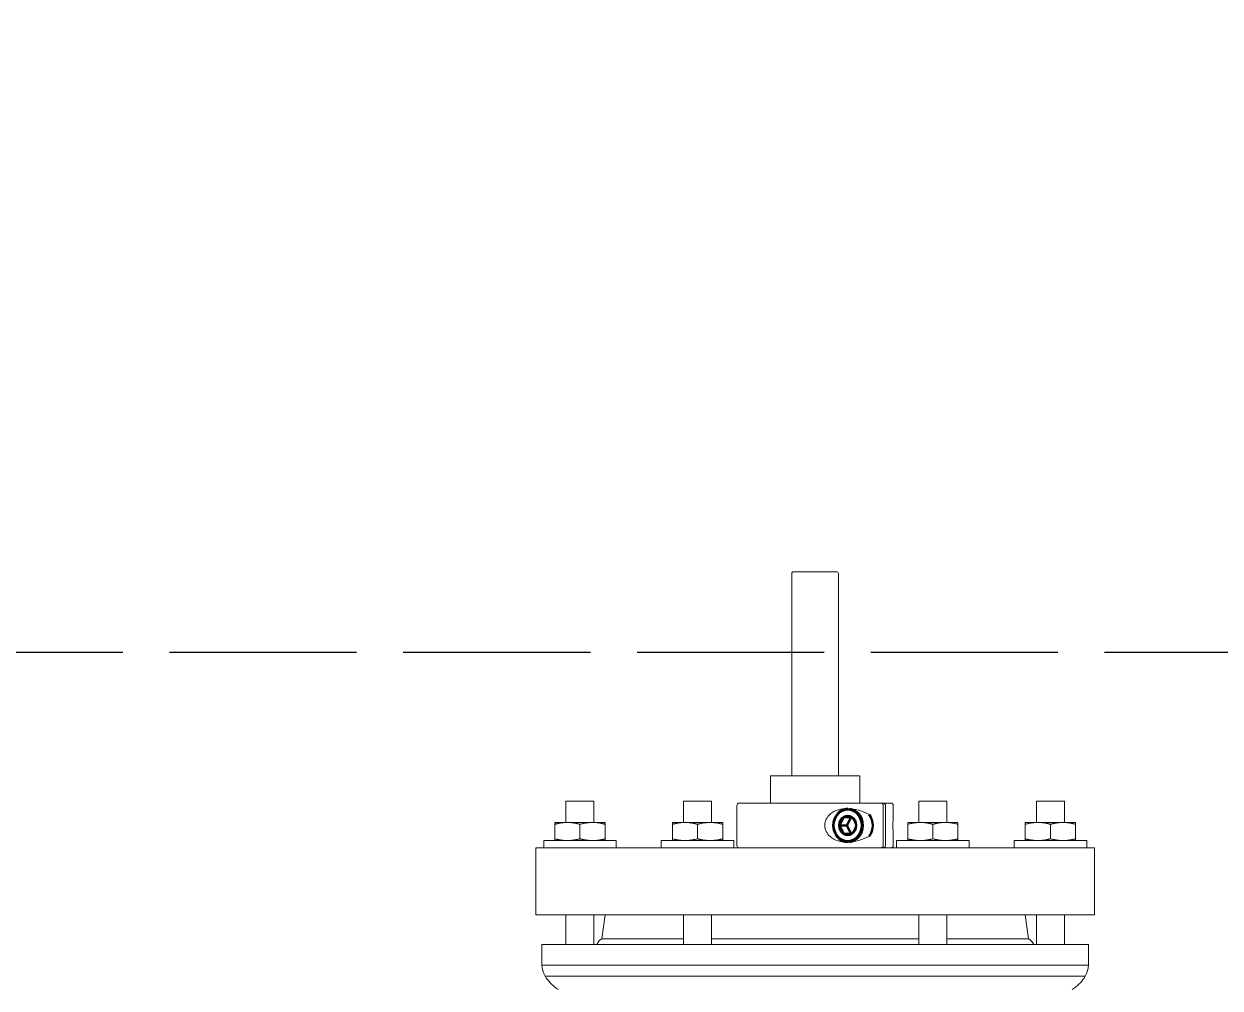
# Model space of a CAD drawing. Header units: inches. Extents: x 14 to 368, y 5 to 236.
# Drawn here: x 66.03 to 79.42, y 119.7 to 130.49 of the extents above; entities that cross this region are included whole.
import ezdxf

# ---------------------------------------------------------------- set-up
doc = ezdxf.new("R2010")
doc.units = ezdxf.units.IN
doc.header["$LTSCALE"] = 11
doc.header["$MEASUREMENT"] = 0
doc.linetypes.add('DASHED_SPACE', pattern=[0.2067, 0.1654, -0.0413])
for name, color, linetype, lineweight in [('Sketch Geometry (ANSI)', 7, 'Continuous', 25), ('Symbol (ANSI)', 7, 'Continuous', 25), ('Visible (ANSI)', 7, 'Continuous', 50)]:
    doc.layers.add(name, color=color, linetype=linetype, lineweight=lineweight)
doc.styles.add('MEMCOR Medium', font='arial.ttf')
doc.dimstyles.new('Default (ANSI)$7', dxfattribs={"dimscale": 11, "dimtxt": 0.15, "dimasz": 0.098425, "dimexe": 0.125, "dimexo": 0.0625, "dimgap": 0.031496, "dimtad": 0, "dimtih": 1, "dimtoh": 1, "dimdec": 4, "dimrnd": 1e-08, "dimzin": 3, "dimdsep": 46, "dimlunit": 5, "dimtxsty": 'MEMCOR Medium', "dimcen": 0.09, "dimdle": 0.393701, "dimclrd": 256, "dimclre": 256, "dimclrt": 256, "dimadec": 0, "dimazin": 1, "dimtfac": 0.8, "dimtofl": 0, "dimtmove": 0, "dimatfit": 3, "dimfxl": 1, "dimfrac": 1, "dimtolj": 1, "dimtzin": 4, "dimlwd": -1, "dimlwe": -1, "dimarcsym": 0})

msp = doc.modelspace()

# ---------------------------------------------------------------- linework, layer by layer
at = {"layer": 'Sketch Geometry (ANSI)', "linetype": 'DASHED_SPACE', "ltscale": 1.150277}
msp.add_line((95.91069, 123.455885), (27.91069, 123.455885), dxfattribs=at)
at = {"layer": 'Visible (ANSI)', "linetype": 'Continuous', "lineweight": 18}
for p, q in [((75.126408, 124.359412), (74.647908, 124.359412)), ((74.627028, 124.338532), (74.627028, 122.07456)), ((75.147288, 122.07456), (75.147288, 124.338532)), ((75.387158, 122.07456), (74.387158, 122.07456)), ((74.387158, 121.76876), (74.387158, 122.07456)), ((75.387158, 121.76876), (75.387158, 122.07456)), ((72.412316, 121.78876), (72.099816, 121.78876)), ((72.099816, 121.55176), (72.099816, 121.78876)), ((72.412316, 121.55176), (72.412316, 121.78876)), ((73.728566, 121.78876), (73.416066, 121.78876)), ((73.416066, 121.55176), (73.416066, 121.78876)), ((73.728566, 121.55176), (73.728566, 121.78876)), ((74.012158, 121.74376), (74.012158, 121.29376)), ((75.627333, 121.76876), (74.037158, 121.76876)), ((75.627333, 121.76876), (75.651721, 121.76876)), ((75.649483, 121.74376), (75.649483, 121.29376)), ((75.737158, 121.76876), (75.651721, 121.76876)), ((75.67387, 121.74376), (75.67387, 121.29376)), ((75.762158, 121.74376), (75.762158, 121.608157)), ((76.361066, 121.78876), (76.048566, 121.78876)), ((76.048566, 121.55176), (76.048566, 121.78876)), ((76.361066, 121.55176), (76.361066, 121.78876)), ((77.677316, 121.78876), (77.364816, 121.78876)), ((77.364816, 121.55176), (77.364816, 121.78876)), ((77.677316, 121.55176), (77.677316, 121.78876)), ((72.115316, 121.55176), (71.974566, 121.55176)), ((72.396816, 121.55176), (72.115316, 121.55176)), ((72.537566, 121.55176), (72.396816, 121.55176)), ((73.431566, 121.55176), (73.290816, 121.55176)), ((73.713066, 121.55176), (73.431566, 121.55176)), ((73.853816, 121.55176), (73.713066, 121.55176)), ((76.064066, 121.55176), (75.923316, 121.55176)), ((76.345566, 121.55176), (76.064066, 121.55176)), ((76.486316, 121.55176), (76.345566, 121.55176)), ((77.380316, 121.55176), (77.239566, 121.55176)), ((77.661816, 121.55176), (77.380316, 121.55176)), ((77.802566, 121.55176), (77.661816, 121.55176)), ((71.974566, 121.531453), (71.974566, 121.369067)), ((72.256066, 121.531453), (72.256066, 121.369067)), ((72.537566, 121.531453), (72.537566, 121.369067)), ((73.290816, 121.531453), (73.290816, 121.369067)), ((73.572316, 121.531453), (73.572316, 121.369067)), ((73.853816, 121.531453), (73.853816, 121.369067)), ((75.762158, 121.429362), (75.762158, 121.29376)), ((75.923316, 121.531453), (75.923316, 121.369067)), ((76.204816, 121.531453), (76.204816, 121.369067)), ((76.486316, 121.531453), (76.486316, 121.369067)), ((77.239566, 121.531453), (77.239566, 121.369067)), ((77.521066, 121.531453), (77.521066, 121.369067)), ((77.802566, 121.531453), (77.802566, 121.369067)), ((71.762158, 121.26876), (78.012158, 121.26876)), ((71.762158, 121.26876), (71.762158, 120.51876)), ((72.662066, 121.34876), (71.850066, 121.34876)), ((71.850066, 121.34876), (71.850066, 121.26876)), ((72.662066, 121.34876), (72.662066, 121.26876)), ((73.978316, 121.34876), (73.166316, 121.34876)), ((73.166316, 121.34876), (73.166316, 121.26876)), ((73.978316, 121.34876), (73.978316, 121.26876)), ((76.610816, 121.34876), (75.798816, 121.34876)), ((75.798816, 121.34876), (75.798816, 121.26876)), ((76.610816, 121.34876), (76.610816, 121.26876)), ((77.927066, 121.34876), (77.115066, 121.34876)), ((77.115066, 121.34876), (77.115066, 121.26876)), ((77.927066, 121.34876), (77.927066, 121.26876)), ((78.012158, 121.26876), (78.012158, 120.51876)), ((71.762158, 120.51876), (78.012158, 120.51876)), ((72.099816, 120.186313), (72.099816, 120.51876)), ((72.412316, 120.186313), (72.412316, 120.51876)), ((72.538669, 120.51876), (72.501615, 120.248141)), ((73.416066, 120.186313), (73.416066, 120.51876)), ((73.728566, 120.186313), (73.728566, 120.51876)), ((76.048566, 120.186313), (76.048566, 120.51876)), ((76.361066, 120.186313), (76.361066, 120.51876)), ((77.238463, 120.51876), (77.275517, 120.248141)), ((77.364816, 120.186313), (77.364816, 120.51876)), ((77.677316, 120.186313), (77.677316, 120.51876)), ((73.416066, 120.248141), (72.501615, 120.248141)), ((76.048566, 120.248141), (73.728566, 120.248141)), ((77.275517, 120.248141), (76.361066, 120.248141)), ((77.947474, 120.186313), (71.829658, 120.186313)), ((71.829658, 119.955616), (71.829658, 120.186313)), ((77.947474, 119.955616), (77.947474, 120.186313)), ((77.947474, 119.955616), (71.829658, 119.955616)), ((77.910811, 119.829241), (71.866321, 119.829241))]:
    msp.add_line(p, q, dxfattribs=at)
at = {"layer": 'Visible (ANSI)'}
for p, q in [((75.290694, 121.61251), (75.242761, 121.51876)), ((75.242761, 121.51876), (75.155664, 121.51876)), ((75.242761, 121.51876), (75.290694, 121.42501))]:
    msp.add_line(p, q, dxfattribs=at)
at = {"layer": 'Visible (ANSI)', "linetype": 'Continuous', "lineweight": 18}
for centre, radius, start, end in [((74.647908, 124.338532), 0.02088, 90, 180), ((75.126408, 124.338532), 0.02088, 0, 90), ((74.037158, 121.74376), 0.025, 90, 180), ((75.737158, 121.74376), 0.025, 0, 90), ((74.037158, 121.29376), 0.025, 180, 270), ((75.737158, 121.29376), 0.025, 270, 0), ((72.568326, 120.127909), 0.1375, 119.0239117, 154.8645187), ((77.208806, 120.127909), 0.1375, 25.1354813, 60.9760883), ((72.11817, 119.970813), 0.288913, 183.0153263, 209.3417204), ((77.658962, 119.970813), 0.288913, 330.6582796, 356.9846737), ((72.244544, 120.060591), 0.443368, 211.4531967, 235.0546592), ((77.532588, 120.060591), 0.443368, 304.9453408, 328.5468033), ((72.313482, 120.135368), 0.544322, 233.6149039, 236.7306754), ((77.46365, 120.135368), 0.544322, 303.2693246, 306.3850961)]:
    msp.add_arc(centre, radius, start, end, dxfattribs=at)
at = {"layer": 'Visible (ANSI)'}
for centre, major_axis, start_param, end_param in [((75.256174, 121.51876), (0, -0.1875), 3.167781831, 6.25699613), ((75.256174, 121.51876), (0, 0.1875), 3.242981415, 6.181796546), ((75.251529, 121.51876), (0, -0.108253), 3.665191429, 4.71238898), ((75.251529, 121.51876), (0, 0.108253), 5.759586532, 6.806784083), ((75.251529, 121.51876), (0, 0.108253), 4.71238898, 5.759586532), ((75.367659, 121.51876), (0, -0.1875), 0.865346674, 2.27624598), ((75.251529, 121.51876), (0, -0.108253), 4.71238898, 5.759586532), ((75.251529, 121.51876), (0, -0.108253), 5.759586532, 6.806784083), ((75.251529, 121.51876), (0, 0.108253), 3.665191429, 4.71238898)]:
    msp.add_ellipse(centre, major_axis=major_axis, ratio=0.885563014, start_param=start_param, end_param=end_param, dxfattribs=at)
msp.add_ellipse((75.251529, 121.51876), major_axis=(0, 0.1775), ratio=0.885563014, dxfattribs=at)
at = {"layer": 'Visible (ANSI)', "linetype": 'Continuous', "lineweight": 18}
for points, knots in [([(75.494071, 121.64033), (75.492914, 121.640926), (75.491755, 121.641518), (75.454921, 121.660204), (75.416079, 121.675978), (75.333558, 121.698944), (75.289911, 121.70626), (75.213324, 121.70626), (75.178438, 121.702502), (75.1117, 121.682332), (75.079898, 121.665827), (75.037864, 121.628187), (75.022481, 121.608863), (75.001733, 121.565551), (74.996382, 121.541562), (74.996382, 121.495958), (75.001733, 121.471969), (75.022481, 121.428657), (75.037864, 121.409333), (75.079898, 121.371693), (75.1117, 121.355188), (75.178438, 121.335018), (75.213324, 121.33126), (75.289911, 121.33126), (75.333558, 121.338576), (75.416079, 121.361542), (75.454921, 121.377316), (75.491755, 121.396002), (75.492914, 121.396594), (75.494071, 121.397189)], [-4.022087963, -4.022087963, -4.022087963, -4.022087963, -4.009742642, -4.009742642, -3.631094182, -3.631094182, -3.252445723, -3.252445723, -2.991736232, -2.991736232, -2.731026742, -2.731026742, -2.557273261, -2.557273261, -2.383519781, -2.383519781, -2.2097663, -2.2097663, -2.03601282, -2.03601282, -1.775303329, -1.775303329, -1.514593839, -1.514593839, -1.135945379, -1.135945379, -0.75729692, -0.75729692, -0.744951599, -0.744951599, -0.744951599, -0.744951599]), ([(75.627333, 121.76876), (75.630067, 121.76876), (75.633285, 121.768037), (75.638336, 121.765675), (75.641064, 121.763618), (75.644929, 121.759254), (75.646751, 121.756176), (75.648843, 121.750475), (75.649483, 121.746845), (75.649483, 121.74376)], [-0.09406301744, -0.09406301744, -0.09406301744, -0.09406301744, -0.07053808955, -0.07053808955, -0.04701909031, -0.04701909031, -0.0235068401, -0.0235068401, 0, 0, 0, 0]), ([(75.67387, 121.74376), (75.67387, 121.746845), (75.67323, 121.750475), (75.671139, 121.756176), (75.669317, 121.759254), (75.665451, 121.763618), (75.662724, 121.765675), (75.657672, 121.768037), (75.654455, 121.76876), (75.651721, 121.76876)], [0, 0, 0, 0, 0.0235068401, 0.0235068401, 0.04701909031, 0.04701909031, 0.07053808955, 0.07053808955, 0.09406301744, 0.09406301744, 0.09406301744, 0.09406301744]), ([(75.762143, 121.429346), (75.762149, 121.433385), (75.762021, 121.437728), (75.761247, 121.452754), (75.759869, 121.467378), (75.758446, 121.489024), (75.758124, 121.494609), (75.757664, 121.506494), (75.757535, 121.512812), (75.757535, 121.51876), (75.757535, 121.524708), (75.757664, 121.531025), (75.758124, 121.542911), (75.758446, 121.548495), (75.759869, 121.570142), (75.761247, 121.584766), (75.762021, 121.599792), (75.762149, 121.604135), (75.762143, 121.608174)], [-0.322584882, -0.322584882, -0.322584882, -0.322584882, -0.2511468414, -0.2511468414, -0.0906454974, -0.0906454974, -0.0453227487, -0.0453227487, 0, 0, 0, 0.0453227487, 0.0453227487, 0.0906454974, 0.0906454974, 0.2511468414, 0.2511468414, 0.322584882, 0.322584882, 0.322584882, 0.322584882]), ([(75.649483, 121.29376), (75.649483, 121.290675), (75.648843, 121.287044), (75.646751, 121.281344), (75.644929, 121.278265), (75.641064, 121.273902), (75.638336, 121.271844), (75.633285, 121.269482), (75.630067, 121.26876), (75.627333, 121.26876)], [-0.37625431476, -0.37625431476, -0.37625431476, -0.37625431476, -0.35274747466, -0.35274747466, -0.32923522445, -0.32923522445, -0.30571622521, -0.30571622521, -0.28219129732, -0.28219129732, -0.28219129732, -0.28219129732]), ([(75.651721, 121.26876), (75.654455, 121.26876), (75.657672, 121.269482), (75.662724, 121.271844), (75.665451, 121.273902), (75.669317, 121.278265), (75.671139, 121.281344), (75.67323, 121.287044), (75.67387, 121.290675), (75.67387, 121.29376)], [0.28219129732, 0.28219129732, 0.28219129732, 0.28219129732, 0.30571622521, 0.30571622521, 0.32923522445, 0.32923522445, 0.35274747466, 0.35274747466, 0.37625431476, 0.37625431476, 0.37625431476, 0.37625431476])]:
    msp.add_open_spline(points, degree=3, knots=knots, dxfattribs=at)
for points in [[(71.974566, 121.531453), (71.974566, 121.55176), (71.974566, 121.55176)], [(72.115316, 121.55176), (72.049994, 121.55176), (71.974566, 121.531453)], [(72.256066, 121.531453), (72.180638, 121.55176), (72.115316, 121.55176)], [(72.396816, 121.55176), (72.331494, 121.55176), (72.256066, 121.531453)], [(72.537566, 121.531453), (72.462138, 121.55176), (72.396816, 121.55176)], [(72.537566, 121.55176), (72.537566, 121.55176), (72.537566, 121.531453)], [(73.290816, 121.531453), (73.290816, 121.55176), (73.290816, 121.55176)], [(73.431566, 121.55176), (73.366244, 121.55176), (73.290816, 121.531453)], [(73.572316, 121.531453), (73.496888, 121.55176), (73.431566, 121.55176)], [(73.713066, 121.55176), (73.647744, 121.55176), (73.572316, 121.531453)], [(73.853816, 121.531453), (73.778388, 121.55176), (73.713066, 121.55176)], [(73.853816, 121.55176), (73.853816, 121.55176), (73.853816, 121.531453)], [(75.923316, 121.531453), (75.923316, 121.55176), (75.923316, 121.55176)], [(76.064066, 121.55176), (75.998744, 121.55176), (75.923316, 121.531453)], [(76.204816, 121.531453), (76.129388, 121.55176), (76.064066, 121.55176)], [(76.345566, 121.55176), (76.280244, 121.55176), (76.204816, 121.531453)], [(76.486316, 121.531453), (76.410888, 121.55176), (76.345566, 121.55176)], [(76.486316, 121.55176), (76.486316, 121.55176), (76.486316, 121.531453)], [(77.239566, 121.531453), (77.239566, 121.55176), (77.239566, 121.55176)], [(77.380316, 121.55176), (77.314994, 121.55176), (77.239566, 121.531453)], [(77.521066, 121.531453), (77.445638, 121.55176), (77.380316, 121.55176)], [(77.661816, 121.55176), (77.596494, 121.55176), (77.521066, 121.531453)], [(77.802566, 121.531453), (77.727138, 121.55176), (77.661816, 121.55176)], [(77.802566, 121.55176), (77.802566, 121.55176), (77.802566, 121.531453)], [(71.974566, 121.369067), (72.049994, 121.34876), (72.115316, 121.34876)], [(71.974566, 121.34876), (71.974566, 121.34876), (71.974566, 121.369067)], [(72.115316, 121.34876), (72.180638, 121.34876), (72.256066, 121.369067)], [(72.256066, 121.369067), (72.331494, 121.34876), (72.396816, 121.34876)], [(72.396816, 121.34876), (72.462138, 121.34876), (72.537566, 121.369067)], [(72.537566, 121.369067), (72.537566, 121.34876), (72.537566, 121.34876)], [(73.290816, 121.369067), (73.366244, 121.34876), (73.431566, 121.34876)], [(73.290816, 121.34876), (73.290816, 121.34876), (73.290816, 121.369067)], [(73.431566, 121.34876), (73.496888, 121.34876), (73.572316, 121.369067)], [(73.572316, 121.369067), (73.647744, 121.34876), (73.713066, 121.34876)], [(73.713066, 121.34876), (73.778388, 121.34876), (73.853816, 121.369067)], [(73.853816, 121.369067), (73.853816, 121.34876), (73.853816, 121.34876)], [(75.923316, 121.369067), (75.998744, 121.34876), (76.064066, 121.34876)], [(75.923316, 121.34876), (75.923316, 121.34876), (75.923316, 121.369067)], [(76.064066, 121.34876), (76.129388, 121.34876), (76.204816, 121.369067)], [(76.204816, 121.369067), (76.280244, 121.34876), (76.345566, 121.34876)], [(76.345566, 121.34876), (76.410888, 121.34876), (76.486316, 121.369067)], [(76.486316, 121.369067), (76.486316, 121.34876), (76.486316, 121.34876)], [(77.239566, 121.34876), (77.239566, 121.34876), (77.239566, 121.369067)], [(77.239566, 121.369067), (77.314994, 121.34876), (77.380316, 121.34876)], [(77.380316, 121.34876), (77.445638, 121.34876), (77.521066, 121.369067)], [(77.521066, 121.369067), (77.596494, 121.34876), (77.661816, 121.34876)], [(77.661816, 121.34876), (77.727138, 121.34876), (77.802566, 121.369067)], [(77.802566, 121.369067), (77.802566, 121.34876), (77.802566, 121.34876)]]:
    msp.add_rational_spline(points, [1, 1.0379548493, 1], degree=2, dxfattribs=at)
at = {"layer": 'Visible (ANSI)'}
for points in [[(75.203596, 121.61251), (75.192202, 121.565635), (75.155664, 121.51876)], [(75.203596, 121.61251), (75.2641, 121.61251), (75.299461, 121.61251)], [(75.347394, 121.51876), (75.335999, 121.565635), (75.299461, 121.61251)], [(75.155664, 121.51876), (75.192202, 121.471885), (75.203596, 121.42501)], [(75.203596, 121.42501), (75.2641, 121.42501), (75.299461, 121.42501)], [(75.299461, 121.42501), (75.335999, 121.471885), (75.347394, 121.51876)]]:
    msp.add_rational_spline(points, [1.19489831607, 1.37974972887, 1.19489831607], degree=2, dxfattribs=at)

# ---------------------------------------------------------------- leaders
at = {"layer": 'Symbol (ANSI)', "annotation_type": 0, "has_hookline": 1, "hookline_direction": 1, "text_width": 51.446011}
msp.add_leader([(84.571476, 120.829279), (73.722801, 146.502882), (72.640124, 146.502882)], dimstyle='Default (ANSI)$7', override={"dimasz": 0.098425, "dimtad": 0, "dimldrblk": 'Dot'}, dxfattribs=at)

doc.saveas('drawing.dxf')
